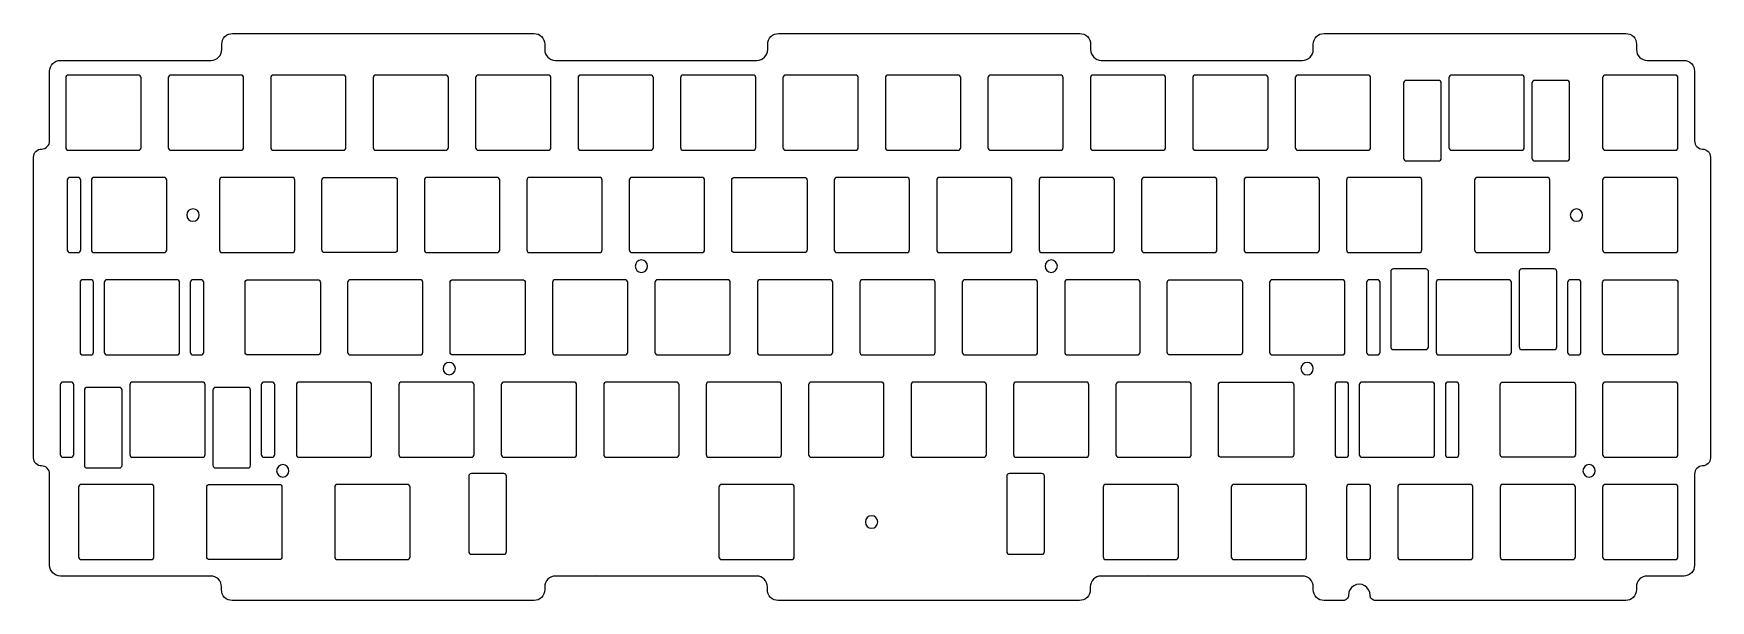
# Model space of a CAD drawing. Header units: millimetres. Extents: x -326 to -15, y -106 to 0.
import ezdxf

# ---------------------------------------------------------------- set-up
doc = ezdxf.new("R2010")
doc.units = ezdxf.units.MM
doc.header["$MEASUREMENT"] = 0

msp = doc.modelspace()

# ---------------------------------------------------------------- linework, layer by layer
for points in [[(-82, -104.85, -0.415215), (-83, -105.86), (-86.55, -105.86, -0.414214), (-88.55, -103.86), (-88.55, -103.31, 0.414214), (-90.55, -101.31), (-119.33, -101.31), (-119.4, -101.24), (-119.47, -101.31), (-128.02, -101.31, 0.414214), (-130.02, -103.31), (-130.02, -103.86, -0.414214), (-132.02, -105.86), (-188.05, -105.86, -0.414214), (-190.05, -103.86), (-190.05, -103.31, 0.414214), (-192.05, -101.31), (-221.78, -101.31), (-221.85, -101.24), (-221.92, -101.31), (-229.44, -101.31, 0.414214), (-231.44, -103.31), (-231.44, -103.86, -0.414214), (-233.44, -105.86), (-289.55, -105.86, -0.414214), (-291.55, -103.86), (-291.55, -103.31, 0.414214), (-293.55, -101.31), (-321.5, -101.31, -0.414214), (-323.5, -99.31), (-323.5, -82.31, 0.414214), (-325, -80.81, -0.414214), (-326.5, -79.31), (-326.5, -23.31, -0.414214), (-325, -21.81, 0.414214), (-323.5, -20.31), (-323.5, -7.31, -0.414214), (-321.5, -5.31), (-293.49, -5.31, 0.414214), (-291.49, -3.31), (-291.49, -2.31, -0.414214), (-289.49, -0.31), (-233.46, -0.31, -0.414214), (-231.46, -2.31), (-231.46, -3.31, 0.414214), (-229.46, -5.31), (-191.99, -5.31, 0.414214), (-189.99, -3.31), (-189.99, -2.31, -0.414214), (-187.99, -0.31), (-131.96, -0.31, -0.414214), (-129.96, -2.31), (-129.96, -3.31, 0.414214), (-127.96, -5.31), (-90.55, -5.31, 0.414214), (-88.55, -3.31), (-88.55, -2.31, -0.414214), (-86.55, -0.31), (-30.45, -0.31, -0.414214), (-28.45, -2.31), (-28.45, -3.31, 0.414214), (-26.45, -5.31), (-19.66, -5.31, -0.414214), (-17.66, -7.31), (-17.66, -20.31, 0.410833), (-16.18, -21.81, -0.410833), (-14.7, -23.31), (-14.7, -79.31, -0.410833), (-16.18, -80.81, 0.410833), (-17.66, -82.31), (-17.66, -99.31, -0.414214), (-19.66, -101.31), (-26.46, -101.31, 0.414214), (-28.46, -103.31), (-28.46, -103.86, -0.414214), (-30.46, -105.86), (-76.99, -105.86, -0.415215), (-77.99, -104.85, 1.003423)], [(-307, -8.04), (-320, -8.04, 0.414214), (-320.5, -8.54), (-320.5, -21.54, 0.414214), (-320, -22.04), (-307, -22.04, 0.414214), (-306.5, -21.54), (-306.5, -8.54, 0.414214)], [(-287.95, -8.04), (-300.95, -8.04, 0.414214), (-301.45, -8.54), (-301.45, -21.54, 0.414214), (-300.95, -22.04), (-287.95, -22.04, 0.414214), (-287.45, -21.54), (-287.45, -8.54, 0.414214)], [(-268.9, -8.04), (-281.9, -8.04, 0.414214), (-282.4, -8.54), (-282.4, -21.54, 0.414214), (-281.9, -22.04), (-268.9, -22.04, 0.414214), (-268.4, -21.54), (-268.4, -8.54, 0.414214)], [(-249.35, -21.54), (-249.35, -8.54, 0.414214), (-249.85, -8.04), (-262.85, -8.04, 0.414214), (-263.35, -8.54), (-263.35, -21.54, 0.414214), (-262.85, -22.04), (-249.85, -22.04, 0.414214)], [(-230.3, -21.54), (-230.3, -8.54, 0.414214), (-230.8, -8.04), (-243.8, -8.04, 0.414214), (-244.3, -8.54), (-244.3, -21.54, 0.414214), (-243.8, -22.04), (-230.8, -22.04, 0.414214)], [(-211.75, -8.04), (-224.75, -8.04, 0.414214), (-225.25, -8.54), (-225.25, -21.54, 0.414214), (-224.75, -22.04), (-211.75, -22.04, 0.414214), (-211.25, -21.54), (-211.25, -8.54, 0.414214)], [(-192.7, -8.04), (-205.7, -8.04, 0.414214), (-206.2, -8.54), (-206.2, -21.54, 0.414214), (-205.7, -22.04), (-192.7, -22.04, 0.414214), (-192.2, -21.54), (-192.2, -8.54, 0.414214)], [(-173.65, -8.04), (-186.65, -8.04, 0.414214), (-187.15, -8.54), (-187.15, -21.54, 0.414214), (-186.65, -22.04), (-173.65, -22.04, 0.414214), (-173.15, -21.54), (-173.15, -8.54, 0.414214)], [(-154.6, -8.04), (-167.6, -8.04, 0.414214), (-168.1, -8.54), (-168.1, -21.54, 0.414214), (-167.6, -22.04), (-154.6, -22.04, 0.414214), (-154.1, -21.54), (-154.1, -8.54, 0.414214)], [(-135.55, -8.04), (-148.55, -8.04, 0.414214), (-149.05, -8.54), (-149.05, -21.54, 0.414214), (-148.55, -22.04), (-135.55, -22.04, 0.414214), (-135.05, -21.54), (-135.05, -8.54, 0.414214)], [(-116.5, -8.04), (-129.5, -8.04, 0.414214), (-130, -8.54), (-130, -21.54, 0.414214), (-129.5, -22.04), (-116.5, -22.04, 0.414214), (-116, -21.54), (-116, -8.54, 0.414214)], [(-97.45, -8.04), (-110.45, -8.04, 0.414214), (-110.95, -8.54), (-110.95, -21.54, 0.414214), (-110.45, -22.04), (-97.45, -22.04, 0.414214), (-96.95, -21.54), (-96.95, -8.54, 0.414214)], [(-78.4, -8.04), (-91.4, -8.04, 0.414214), (-91.9, -8.54), (-91.9, -21.54, 0.414214), (-91.4, -22.04), (-78.4, -22.04, 0.414214), (-77.9, -21.54), (-77.9, -8.54, 0.414214)], [(-64.76, -23.54), (-64.76, -9.54, 0.414214), (-65.26, -9.04), (-71.26, -9.04, 0.414214), (-71.76, -9.54), (-71.76, -23.54, 0.414214), (-71.26, -24.04), (-65.26, -24.04, 0.414214)], [(-62.82, -22.04), (-49.82, -22.04, 0.414214), (-49.32, -21.54), (-49.32, -8.54, 0.414214), (-49.82, -8.04), (-62.82, -8.04, 0.414214), (-63.32, -8.54), (-63.32, -21.54, 0.414214)], [(-40.88, -23.54), (-40.88, -9.54, 0.414214), (-41.38, -9.04), (-47.38, -9.04, 0.414214), (-47.88, -9.54), (-47.88, -23.54, 0.414214), (-47.38, -24.04), (-41.38, -24.04, 0.414214)], [(-21.25, -8.04), (-34.25, -8.04, 0.414214), (-34.75, -8.54), (-34.75, -21.54, 0.414214), (-34.25, -22.04), (-21.25, -22.04, 0.414214), (-20.75, -21.54), (-20.75, -8.54, 0.414214)], [(-317.73, -40.59), (-317.73, -27.59, 0.414214), (-318.23, -27.09), (-319.73, -27.09, 0.414214), (-320.23, -27.59), (-320.23, -40.59, 0.414214), (-319.73, -41.09), (-318.23, -41.09, 0.414214)], [(-301.73, -40.59), (-301.73, -27.59, 0.414214), (-302.23, -27.09), (-315.23, -27.09, 0.414214), (-315.73, -27.59), (-315.73, -40.59, 0.414214), (-315.23, -41.09), (-302.23, -41.09, 0.414214)], [(-278.42, -27.09), (-291.42, -27.09, 0.414214), (-291.92, -27.59), (-291.92, -40.59, 0.414214), (-291.42, -41.09), (-278.42, -41.09, 0.414214), (-277.92, -40.59), (-277.92, -27.59, 0.414214)], [(-272.87, -27.59, -0.414214), (-272.37, -27.09), (-259.37, -27.09, -0.414214), (-258.87, -27.59), (-258.87, -40.59, -0.414214), (-259.37, -41.09), (-272.37, -41.09, -0.414214), (-272.87, -40.59)], [(-239.82, -40.59), (-239.82, -27.59, 0.414214), (-240.32, -27.09), (-253.32, -27.09, 0.414214), (-253.82, -27.59), (-253.82, -40.59, 0.414214), (-253.32, -41.09), (-240.32, -41.09, 0.414214)], [(-221.27, -27.09), (-234.27, -27.09, 0.414214), (-234.77, -27.59), (-234.77, -40.59, 0.414214), (-234.27, -41.09), (-221.27, -41.09, 0.414214), (-220.77, -40.59), (-220.77, -27.59, 0.414214)], [(-202.22, -27.09), (-215.22, -27.09, 0.414214), (-215.72, -27.59), (-215.72, -40.59, 0.414214), (-215.22, -41.09), (-202.22, -41.09, 0.414214), (-201.72, -40.59), (-201.72, -27.59, 0.414214)], [(-196.67, -27.59, -0.414214), (-196.17, -27.09), (-183.17, -27.09, -0.414214), (-182.67, -27.59), (-182.67, -40.59, -0.414214), (-183.17, -41.09), (-196.17, -41.09, -0.414214), (-196.67, -40.59)], [(-164.12, -27.09), (-177.12, -27.09, 0.414214), (-177.62, -27.59), (-177.62, -40.59, 0.414214), (-177.12, -41.09), (-164.12, -41.09, 0.414214), (-163.62, -40.59), (-163.62, -27.59, 0.414214)], [(-144.57, -40.59), (-144.57, -27.59, 0.414214), (-145.07, -27.09), (-158.07, -27.09, 0.414214), (-158.57, -27.59), (-158.57, -40.59, 0.414214), (-158.07, -41.09), (-145.07, -41.09, 0.414214)], [(-125.52, -40.59), (-125.52, -27.59, 0.414214), (-126.02, -27.09), (-139.02, -27.09, 0.414214), (-139.52, -27.59), (-139.52, -40.59, 0.414214), (-139.02, -41.09), (-126.02, -41.09, 0.414214)], [(-106.97, -27.09), (-119.97, -27.09, 0.414214), (-120.47, -27.59), (-120.47, -40.59, 0.414214), (-119.97, -41.09), (-106.97, -41.09, 0.414214), (-106.47, -40.59), (-106.47, -27.59, 0.414214)], [(-87.92, -27.09), (-100.92, -27.09, 0.414214), (-101.42, -27.59), (-101.42, -40.59, 0.414214), (-100.92, -41.09), (-87.92, -41.09, 0.414214), (-87.42, -40.59), (-87.42, -27.59, 0.414214)], [(-68.87, -27.09), (-81.87, -27.09, 0.414214), (-82.37, -27.59), (-82.37, -40.59, 0.414214), (-81.87, -41.09), (-68.87, -41.09, 0.414214), (-68.37, -40.59), (-68.37, -27.59, 0.414214)], [(-45.06, -27.09), (-58.06, -27.09, 0.414214), (-58.56, -27.59), (-58.56, -40.59, 0.414214), (-58.06, -41.09), (-45.06, -41.09, 0.414214), (-44.56, -40.59), (-44.56, -27.59, 0.414214)], [(-21.25, -27.09), (-34.25, -27.09, 0.414214), (-34.75, -27.59), (-34.75, -40.59, 0.414214), (-34.25, -41.09), (-21.25, -41.09, 0.414214), (-20.75, -40.59), (-20.75, -27.59, 0.414214)], [(-315.35, -59.64), (-315.35, -46.64, 0.414214), (-315.85, -46.14), (-317.35, -46.14, 0.414214), (-317.85, -46.64), (-317.85, -59.64, 0.414214), (-317.35, -60.14), (-315.85, -60.14, 0.414214)], [(-312.85, -60.14), (-299.85, -60.14, 0.414214), (-299.35, -59.64), (-299.35, -46.64, 0.414214), (-299.85, -46.14), (-312.85, -46.14, 0.414214), (-313.35, -46.64), (-313.35, -59.64, 0.414214)], [(-294.85, -59.64), (-294.85, -46.64, 0.414214), (-295.35, -46.14), (-296.85, -46.14, 0.414214), (-297.35, -46.64), (-297.35, -59.64, 0.414214), (-296.85, -60.14), (-295.35, -60.14, 0.414214)], [(-287.16, -46.64, -0.414214), (-286.66, -46.14), (-273.66, -46.14, -0.414214), (-273.16, -46.64), (-273.16, -59.64, -0.414214), (-273.66, -60.14), (-286.66, -60.14, -0.414214), (-287.16, -59.64)], [(-254.61, -46.14), (-267.61, -46.14, 0.414214), (-268.11, -46.64), (-268.11, -59.64, 0.414214), (-267.61, -60.14), (-254.61, -60.14, 0.414214), (-254.11, -59.64), (-254.11, -46.64, 0.414214)], [(-249.06, -46.64, -0.414214), (-248.56, -46.14), (-235.56, -46.14, -0.414214), (-235.06, -46.64), (-235.06, -59.64, -0.414214), (-235.56, -60.14), (-248.56, -60.14, -0.414214), (-249.06, -59.64)], [(-216.51, -46.14), (-229.51, -46.14, 0.414214), (-230.01, -46.64), (-230.01, -59.64, 0.414214), (-229.51, -60.14), (-216.51, -60.14, 0.414214), (-216.01, -59.64), (-216.01, -46.64, 0.414214)], [(-197.46, -46.14), (-210.46, -46.14, 0.414214), (-210.96, -46.64), (-210.96, -59.64, 0.414214), (-210.46, -60.14), (-197.46, -60.14, 0.414214), (-196.96, -59.64), (-196.96, -46.64, 0.414214)], [(-177.91, -59.64), (-177.91, -46.64, 0.414214), (-178.41, -46.14), (-191.41, -46.14, 0.414214), (-191.91, -46.64), (-191.91, -59.64, 0.414214), (-191.41, -60.14), (-178.41, -60.14, 0.414214)], [(-159.36, -46.14), (-172.36, -46.14, 0.414214), (-172.86, -46.64), (-172.86, -59.64, 0.414214), (-172.36, -60.14), (-159.36, -60.14, 0.414214), (-158.86, -59.64), (-158.86, -46.64, 0.414214)], [(-140.31, -46.14), (-153.31, -46.14, 0.414214), (-153.81, -46.64), (-153.81, -59.64, 0.414214), (-153.31, -60.14), (-140.31, -60.14, 0.414214), (-139.81, -59.64), (-139.81, -46.64, 0.414214)], [(-121.26, -46.14), (-134.26, -46.14, 0.414214), (-134.76, -46.64), (-134.76, -59.64, 0.414214), (-134.26, -60.14), (-121.26, -60.14, 0.414214), (-120.76, -59.64), (-120.76, -46.64, 0.414214)], [(-115.71, -46.64, -0.414214), (-115.21, -46.14), (-102.21, -46.14, -0.414214), (-101.71, -46.64), (-101.71, -59.64, -0.414214), (-102.21, -60.14), (-115.21, -60.14, -0.414214), (-115.71, -59.64)], [(-83.16, -46.14), (-96.16, -46.14, 0.414214), (-96.66, -46.64), (-96.66, -59.64, 0.414214), (-96.16, -60.14), (-83.16, -60.14, 0.414214), (-82.66, -59.64), (-82.66, -46.64, 0.414214)], [(-76.14, -59.64), (-76.14, -46.64, 0.414214), (-76.64, -46.14), (-78.14, -46.14, 0.414214), (-78.64, -46.64), (-78.64, -59.64, 0.414214), (-78.14, -60.14), (-76.64, -60.14, 0.414214)], [(-67.14, -58.64), (-67.14, -44.64, 0.414214), (-67.64, -44.14), (-73.64, -44.14, 0.414214), (-74.14, -44.64), (-74.14, -58.64, 0.414214), (-73.64, -59.14), (-67.64, -59.14, 0.414214)], [(-65.2, -60.14), (-52.2, -60.14, 0.414214), (-51.7, -59.64), (-51.7, -46.64, 0.414214), (-52.2, -46.14), (-65.2, -46.14, 0.414214), (-65.7, -46.64), (-65.7, -59.64, 0.414214)], [(-50.27, -44.64), (-50.27, -58.64, 0.414214), (-49.77, -59.14), (-43.77, -59.14, 0.414214), (-43.27, -58.64), (-43.27, -44.64, 0.414214), (-43.77, -44.14), (-49.77, -44.14, 0.414214)], [(-38.77, -59.64), (-38.77, -46.64, 0.414214), (-39.27, -46.14), (-40.77, -46.14, 0.414214), (-41.27, -46.64), (-41.27, -59.64, 0.414214), (-40.77, -60.14), (-39.27, -60.14, 0.414214)], [(-34.75, -46.64, -0.414214), (-34.25, -46.14), (-21.25, -46.14, -0.414214), (-20.75, -46.64), (-20.75, -59.64, -0.414214), (-21.25, -60.14), (-34.25, -60.14, -0.414214), (-34.75, -59.64)], [(-319.03, -78.69), (-319.03, -65.69, 0.414214), (-319.53, -65.19), (-321.03, -65.19, 0.414214), (-321.53, -65.69), (-321.53, -78.69, 0.414214), (-321.03, -79.19), (-319.53, -79.19, 0.414214)], [(-295.09, -65.19), (-308.09, -65.19, 0.414214), (-308.59, -65.69), (-308.59, -78.69, 0.414214), (-308.09, -79.19), (-295.09, -79.19, 0.414214), (-294.59, -78.69), (-294.59, -65.69, 0.414214)], [(-281.65, -78.69), (-281.65, -65.69, 0.414214), (-282.15, -65.19), (-283.65, -65.19, 0.414214), (-284.15, -65.69), (-284.15, -78.69, 0.414214), (-283.65, -79.19), (-282.15, -79.19, 0.414214)], [(-263.63, -78.69), (-263.63, -65.69, 0.414214), (-264.13, -65.19), (-277.13, -65.19, 0.414214), (-277.63, -65.69), (-277.63, -78.69, 0.414214), (-277.13, -79.19), (-264.13, -79.19, 0.414214)], [(-245.08, -65.19), (-258.08, -65.19, 0.414214), (-258.58, -65.69), (-258.58, -78.69, 0.414214), (-258.08, -79.19), (-245.08, -79.19, 0.414214), (-244.58, -78.69), (-244.58, -65.69, 0.414214)], [(-225.53, -78.69), (-225.53, -65.69, 0.414214), (-226.03, -65.19), (-239.03, -65.19, 0.414214), (-239.53, -65.69), (-239.53, -78.69, 0.414214), (-239.03, -79.19), (-226.03, -79.19, 0.414214)], [(-206.48, -78.69), (-206.48, -65.69, 0.414214), (-206.98, -65.19), (-219.98, -65.19, 0.414214), (-220.48, -65.69), (-220.48, -78.69, 0.414214), (-219.98, -79.19), (-206.98, -79.19, 0.414214)], [(-187.93, -65.19), (-200.93, -65.19, 0.414214), (-201.43, -65.69), (-201.43, -78.69, 0.414214), (-200.93, -79.19), (-187.93, -79.19, 0.414214), (-187.43, -78.69), (-187.43, -65.69, 0.414214)], [(-168.88, -65.19), (-181.88, -65.19, 0.414214), (-182.38, -65.69), (-182.38, -78.69, 0.414214), (-181.88, -79.19), (-168.88, -79.19, 0.414214), (-168.38, -78.69), (-168.38, -65.69, 0.414214)], [(-149.83, -65.19), (-162.83, -65.19, 0.414214), (-163.33, -65.69), (-163.33, -78.69, 0.414214), (-162.83, -79.19), (-149.83, -79.19, 0.414214), (-149.33, -78.69), (-149.33, -65.69, 0.414214)], [(-130.78, -65.19), (-143.78, -65.19, 0.414214), (-144.28, -65.69), (-144.28, -78.69, 0.414214), (-143.78, -79.19), (-130.78, -79.19, 0.414214), (-130.28, -78.69), (-130.28, -65.69, 0.414214)], [(-111.73, -65.19), (-124.73, -65.19, 0.414214), (-125.23, -65.69), (-125.23, -78.69, 0.414214), (-124.73, -79.19), (-111.73, -79.19, 0.414214), (-111.23, -78.69), (-111.23, -65.69, 0.414214)], [(-106.18, -65.69, -0.414214), (-105.68, -65.19), (-92.68, -65.19, -0.414214), (-92.18, -65.69), (-92.18, -78.69, -0.414214), (-92.68, -79.19), (-105.68, -79.19, -0.414214), (-106.18, -78.69)], [(-81.99, -78.69), (-81.99, -65.69, 0.414214), (-82.49, -65.19), (-83.99, -65.19, 0.414214), (-84.49, -65.69), (-84.49, -78.69, 0.414214), (-83.99, -79.19), (-82.49, -79.19, 0.414214)], [(-66.49, -65.19), (-79.49, -65.19, 0.414214), (-79.99, -65.69), (-79.99, -78.69, 0.414214), (-79.49, -79.19), (-66.49, -79.19, 0.414214), (-65.99, -78.69), (-65.99, -65.69, 0.414214)], [(-61.49, -78.69), (-61.49, -65.69, 0.414214), (-61.99, -65.19), (-63.49, -65.19, 0.414214), (-63.99, -65.69), (-63.99, -78.69, 0.414214), (-63.49, -79.19), (-61.99, -79.19, 0.414214)], [(-53.8, -65.69, -0.414214), (-53.3, -65.19), (-40.3, -65.19, -0.414214), (-39.8, -65.69), (-39.8, -78.69, -0.414214), (-40.3, -79.19), (-53.3, -79.19, -0.414214), (-53.8, -78.69)], [(-21.25, -65.19), (-34.25, -65.19, 0.414214), (-34.75, -65.69), (-34.75, -78.69, 0.414214), (-34.25, -79.19), (-21.25, -79.19, 0.414214), (-20.75, -78.69), (-20.75, -65.69, 0.414214)], [(-310.03, -80.69), (-310.03, -66.69, 0.414214), (-310.53, -66.19), (-316.53, -66.19, 0.414214), (-317.03, -66.69), (-317.03, -80.69, 0.414214), (-316.53, -81.19), (-310.53, -81.19, 0.414214)], [(-286.15, -80.69), (-286.15, -66.69, 0.414214), (-286.65, -66.19), (-292.65, -66.19, 0.414214), (-293.15, -66.69), (-293.15, -80.69, 0.414214), (-292.65, -81.19), (-286.65, -81.19, 0.414214)], [(-239.05, -82.24), (-245.09, -82.24, 0.414214), (-245.59, -82.74), (-245.59, -96.74, 0.414214), (-245.09, -97.24), (-239.05, -97.24, 0.414214), (-238.55, -96.74), (-238.55, -82.74, 0.414214)], [(-145.05, -97.24), (-139.02, -97.24, 0.414214), (-138.52, -96.74), (-138.52, -82.74, 0.414214), (-139.02, -82.24), (-145.05, -82.24, 0.414214), (-145.55, -82.74), (-145.55, -96.74, 0.414214)], [(-304.12, -97.74), (-304.12, -84.74, 0.414214), (-304.62, -84.24), (-317.62, -84.24, 0.414214), (-318.12, -84.74), (-318.12, -97.74, 0.414214), (-317.62, -98.24), (-304.62, -98.24, 0.414214)], [(-294.3, -84.74, -0.414214), (-293.8, -84.24), (-280.8, -84.24, -0.414214), (-280.3, -84.74), (-280.3, -97.74, -0.414214), (-280.8, -98.24), (-293.8, -98.24, -0.414214), (-294.3, -97.74)], [(-256.99, -84.24), (-269.99, -84.24, 0.414214), (-270.49, -84.74), (-270.49, -97.74, 0.414214), (-269.99, -98.24), (-256.99, -98.24, 0.414214), (-256.49, -97.74), (-256.49, -84.74, 0.414214)], [(-198.55, -98.24), (-185.55, -98.24, 0.414214), (-185.05, -97.74), (-185.05, -84.74, 0.414214), (-185.55, -84.24), (-198.55, -84.24, 0.414214), (-199.05, -84.74), (-199.05, -97.74, 0.414214)], [(-114.12, -84.24), (-127.12, -84.24, 0.414214), (-127.62, -84.74), (-127.62, -97.74, 0.414214), (-127.12, -98.24), (-114.12, -98.24, 0.414214), (-113.62, -97.74), (-113.62, -84.74, 0.414214)], [(-90.3, -84.24), (-103.3, -84.24, 0.414214), (-103.8, -84.74), (-103.8, -97.74, 0.414214), (-103.3, -98.24), (-90.3, -98.24, 0.414214), (-89.8, -97.74), (-89.8, -84.74, 0.414214)], [(-77.9, -97.74), (-77.9, -84.74, 0.414214), (-78.4, -84.24), (-81.87, -84.24, 0.414214), (-82.37, -84.74), (-82.37, -97.74, 0.414214), (-81.87, -98.24), (-78.4, -98.24, 0.414214)], [(-58.85, -97.74), (-58.85, -84.74, 0.414214), (-59.35, -84.24), (-72.35, -84.24, 0.414214), (-72.85, -84.74), (-72.85, -97.74, 0.414214), (-72.35, -98.24), (-59.35, -98.24, 0.414214)], [(-40.3, -84.24), (-53.3, -84.24, 0.414214), (-53.8, -84.74), (-53.8, -97.74, 0.414214), (-53.3, -98.24), (-40.3, -98.24, 0.414214), (-39.8, -97.74), (-39.8, -84.74, 0.414214)], [(-21.25, -84.24), (-34.25, -84.24, 0.414214), (-34.75, -84.74), (-34.75, -97.74, 0.414214), (-34.25, -98.24), (-21.25, -98.24, 0.414214), (-20.75, -97.74), (-20.75, -84.74, 0.414214)]]:
    msp.add_lwpolyline(points, format="xyb", close=True)
at = {"extrusion": (0, 0, -1)}
for centre in [(296.85, -34.1, 0), (39.62, -34.12, 0), (213.48, -43.62, 0), (137.28, -43.62, 0), (249.2, -62.69, 0), (280.16, -81.72, 0), (37.27, -81.72, 0), (170.67, -91.24, 0)]:
    msp.add_circle(centre, 1.15, dxfattribs=at)
at = {"extrusion": (0, 1e-15, -1)}
msp.add_circle((89.7, -62.7, 0), 1.15, dxfattribs=at)

doc.saveas('drawing.dxf')
